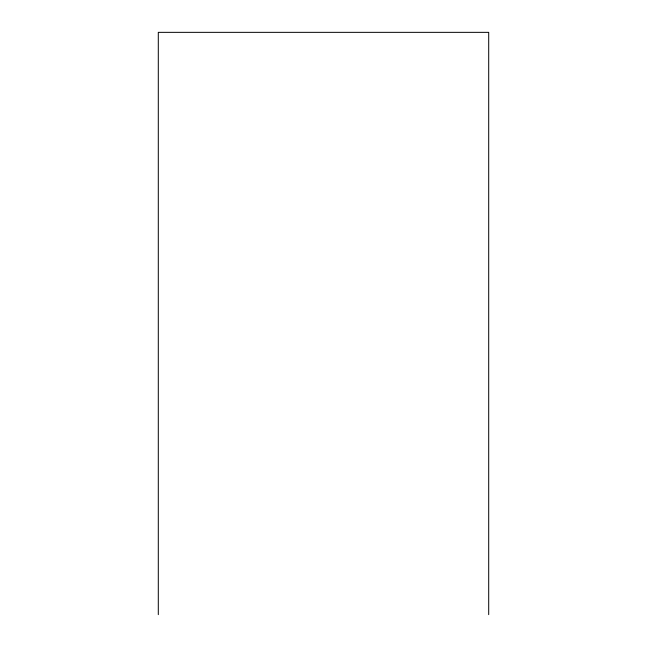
<?xml version="1.0" encoding="UTF-8"?>
<svg xmlns="http://www.w3.org/2000/svg" width="647" height="647" viewBox="0 0 647 647"><rect width="100%" height="100%" fill="white"/><g stroke="black" fill="none" stroke-linecap="round" stroke-linejoin="round"><path stroke-width="0.97" d="M488.703 614.65L488.703 32.35L158.297 32.35L158.297 614.65"/></g></svg>
